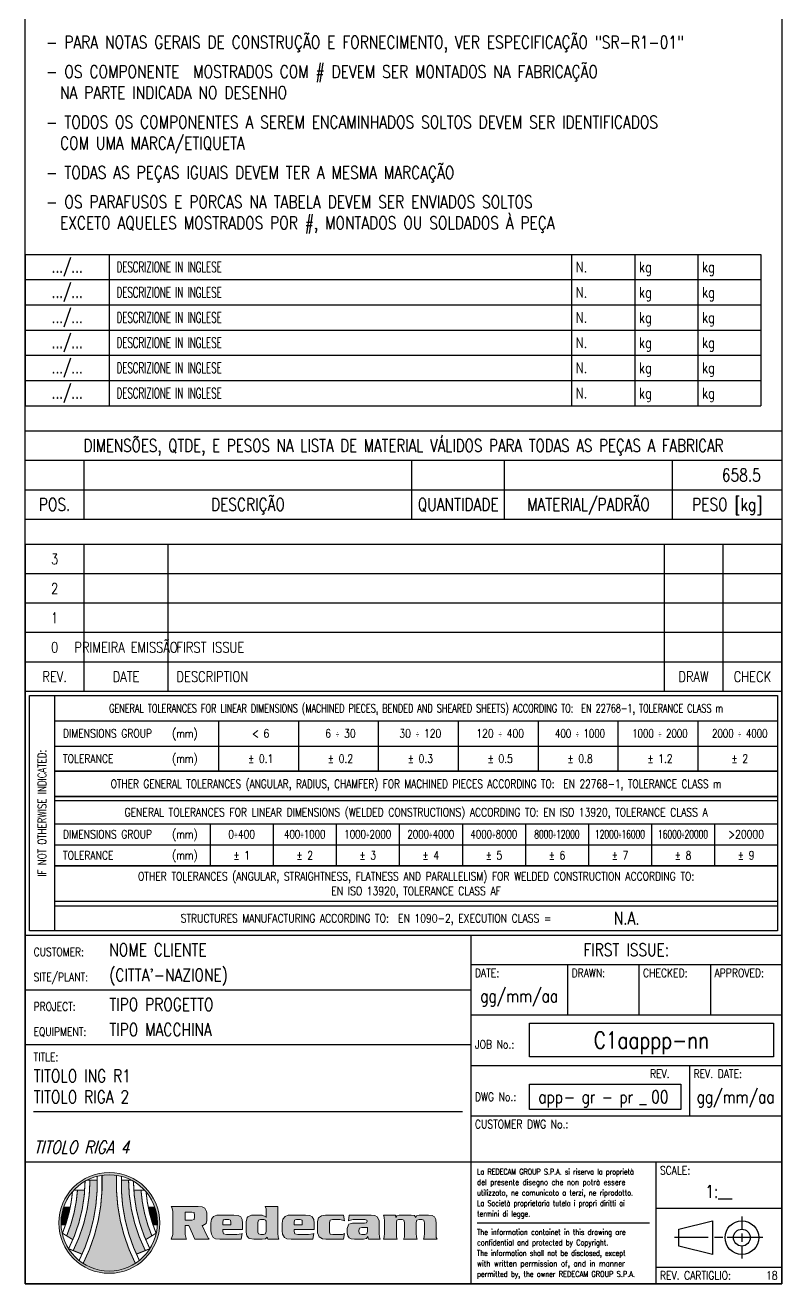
# Model space of a CAD drawing. Header units: millimetres. Extents: x -720 to -180, y 0 to 611.
# Drawn here: x -720 to -540, y 0 to 299.6 of the extents above; entities that cross this region are included whole.
import ezdxf
from ezdxf.enums import TextEntityAlignment as Align

# ---------------------------------------------------------------- set-up
doc = ezdxf.new("R2010")
doc.units = ezdxf.units.MM
doc.header["$LTSCALE"] = 0.5
doc.layers.get('0').update_dxf_attribs({"color": 3})
for name, color, linetype in [('LANG-IN-R1', 3, 'Continuous'), ('NOTE', 3, 'Continuous'), ('REDECAM_Blocco_Distinta', 7, 'Continuous'), ('REDECAM_Squadratura_Cartiglio', 1, 'Continuous'), ('TESTI', 4, 'Continuous'), ('TRATTEGGI', 1, 'Continuous')]:
    doc.layers.add(name, color=color, linetype=linetype)
doc.styles.add('ROMANT', font='romant.shx')
doc.styles.get("Standard").update_dxf_attribs({"font": 'romans.shx', "width": 0.8})

# ---------------------------------------------------------------- blocks, each defined once
blk = doc.blocks.new('REDECAM-DISTINTA_monolingua')
at = {"layer": 'REDECAM_Blocco_Distinta'}
for p, q in [((0, 6), (0, 0)), ((0, 6), (175, 6)), ((20, 6), (20, 0)), ((130, 6), (130, 0)), ((145, 6), (145, 0)), ((160, 6), (160, 0)), ((175, 6), (175, 0)), ((0, 0), (175, 0))]:
    blk.add_line(p, q, dxfattribs=at)
at = {"layer": 'LANG-IN-R1', "width": 0.6, "flags": 12}
blk.add_attdef('DESCRIZIONE-IN-R1', text='', height=2.5, dxfattribs=at).set_placement((21.75, 3), align=Align.MIDDLE_LEFT)
at = {"layer": 'REDECAM_Blocco_Distinta', "width": 0.8}
for s, p in [('N.', (131, 3)), ('kg', (146, 3)), ('kg', (161, 3))]:
    blk.add_text(s, height=2.5, dxfattribs=at).set_placement(p, align=Align.MIDDLE_LEFT)
blk.add_attdef('MONTATI', text='', height=4, dxfattribs=at).set_placement((-4, 3.3), align=Align.MIDDLE_CENTER)
at = {"layer": 'REDECAM_Blocco_Distinta', "width": 0.7, "flags": 12}
blk.add_attdef('MARCA', text='', height=3, dxfattribs=at).set_placement((10, 3), align=Align.MIDDLE)
at = {"layer": 'REDECAM_Blocco_Distinta', "width": 0.6, "flags": 12}
for tag, p in [("QUANTITA'", (144, 3)), ('PESO-CAD', (159, 3)), ('TOTALE', (174, 3))]:
    blk.add_attdef(tag, text='', height=2.5, dxfattribs=at).set_placement(p, align=Align.MIDDLE_RIGHT)
at = {"layer": 'REDECAM_Blocco_Distinta', "style": 'ROMANT', "flags": 12}
blk.add_attdef('NON-ESPORTATO', (175, -1.29), '', height=6, dxfattribs=at)
at = {"layer": 'REDECAM_Blocco_Distinta', "width": 0.8, "flags": 13}
for tag, p in [('ALTEZZA', (0, -1)), ('VERNICIATURA-INT', (0, -1.6)), ('VERNICIATURA-EST', (0, -1.8)), ('CODICE', (0, -0.2)), ('WBS', (0, -0.4)), ('LARGHEZZA', (0, -0.6)), ("PROFONDITA'", (0, -0.8)), ('CICLO-VERN-INT', (0, -1.2)), ('CICLO-VERN-EST', (0, -1.4)), ('MATERIALE', (0, -2)), ('MATERIALE-1', (0, -2.2)), ('MATERIALE-2', (0, -2.4)), ('MATERIALE-3', (-0.01, -2.6)), ('MATERIALE-4', (0, -2.8))]:
    blk.add_attdef(tag, p, '', height=0.1, dxfattribs=at)
for tag, p in [('PESO-CAD-1', (175, -0.4)), ('PESO-CAD-2', (175, -0.6)), ('PESO-CAD-3', (175, -0.8)), ('PESO-CAD-4', (175, -1)), ('ID-BLOCCO', (175, -0.2))]:
    blk.add_attdef(tag, text='', height=0.1, dxfattribs=at).set_placement(p, align=Align.RIGHT)
blk = doc.blocks.new('EMB_LISTA_DE_MATERIAL_DESCRITIVO_v0.2')
at = {"layer": 'REDECAM_Squadratura_Cartiglio', "color": 2}
for p, q in [((0, 7), (180, 7)), ((0, 0), (180, 0))]:
    blk.add_line(p, q, dxfattribs=at)
at = {"layer": 'REDECAM_Squadratura_Cartiglio', "color": 1}
for p, q in [((14, 0), (14, 7)), ((92, 0), (92, 7)), ((114, 0), (114, 7)), ((154, 0), (154, 7))]:
    blk.add_line(p, q, dxfattribs=at)
at = {"layer": 'REDECAM_Squadratura_Cartiglio', "color": 2, "width": 0.8}
for s, p in [('POS.', (7, 2)), ('DESCRIÇÃO', (53, 2)), ('QUANTIDADE', (103, 2)), ('MATERIAL/PADRÃO', (134, 2)), ('PESO [kg]', (167, 2))]:
    blk.add_text(s, height=3, dxfattribs=at).set_placement(p, align=Align.CENTER)
blk = doc.blocks.new('EMB_LISTA_DE_MATERIAL_INFO_v0.2')
at = {"layer": 'REDECAM_Squadratura_Cartiglio', "color": 2}
for p, q in [((0, 7), (180, 7)), ((0, 0), (180, 0))]:
    blk.add_line(p, q, dxfattribs=at)
at = {"layer": 'REDECAM_Squadratura_Cartiglio', "color": 4, "width": 0.78}
blk.add_text('DIMENSÕES, QTDE, E PESOS NA LISTA DE MATERIAL VÁLIDOS PARA TODAS AS PEÇAS A FABRICAR', height=3, dxfattribs=at).set_placement((90, 2), align=Align.CENTER)
blk = doc.blocks.new('REDECAM-TITOLO-TAVOLA')
at = {"layer": 'REDECAM_Squadratura_Cartiglio', "true_color": 0x0e2852}
h = blk.add_hatch(color=158, dxfattribs=at)
h.paths.add_polyline_path([(-148, 14.5, 1), (-172, 14.5, 1)])
h.paths.add_polyline_path([(-148.54, 14.5, 1), (-171.46, 14.5, 1)], flags=16)
h = blk.add_hatch(color=158, dxfattribs=at)
h.paths.add_polyline_path([(-139.66, 10.63), (-136.27, 10.63), (-136.38, 10.78), (-136.84, 11.66), (-137.91, 13.91), (-137.71, 13.91), (-136.94, 14.32), (-136.79, 15.09), (-136.79, 16.78), (-136.84, 17.19), (-137.25, 18.01), (-137.86, 18.32), (-138.84, 18.37), (-145.24, 18.37), (-145.14, 18.22), (-144.88, 17.24), (-144.88, 11.76), (-144.94, 11.5), (-145.24, 10.63), (-141.66, 10.63), (-141.71, 10.78), (-141.96, 11.76), (-141.96, 13.91), (-141.04, 13.91)])
h.paths.add_polyline_path([(-140.32, 15.19), (-141.96, 15.19), (-141.96, 17.09), (-140.37, 17.09), (-139.81, 16.99), (-139.71, 16.27), (-139.71, 15.86), (-139.81, 15.35)], flags=16)
h = blk.add_hatch(color=158, dxfattribs=at)
h.paths.add_polyline_path([(-127.46, 12.27), (-127.25, 11.45), (-126.79, 10.89), (-126.64, 10.78), (-125.61, 10.63), (-123.62, 10.63), (-122.85, 10.73), (-122.44, 11.14), (-122.28, 10.63), (-119.62, 10.63), (-119.82, 11.14), (-119.87, 12.07), (-119.87, 18.37), (-122.9, 18.37), (-122.69, 17.86), (-122.69, 16.93), (-122.69, 15.81), (-122.74, 15.96), (-123.62, 16.37), (-125.92, 16.37), (-126.18, 16.37), (-127.05, 15.96), (-127.2, 15.76), (-127.46, 14.78)])
h.paths.add_polyline_path([(-124.64, 14.63), (-124.49, 15.14), (-124.03, 15.29), (-123.26, 15.29), (-122.95, 15.24), (-122.8, 15.14), (-122.69, 14.94), (-122.69, 14.58), (-122.69, 12.48), (-122.8, 11.86), (-123.31, 11.71), (-123.92, 11.71), (-124.49, 11.86), (-124.64, 12.32)], flags=16)
h = blk.add_hatch(color=158, dxfattribs=at)
h.paths.add_polyline_path([(-135.81, 12.58), (-135.71, 11.81), (-135.3, 11.04), (-134.69, 10.68), (-133.66, 10.63), (-128.59, 10.63), (-128.38, 11.96), (-128.54, 11.86), (-129.61, 11.71), (-132.12, 11.71), (-132.84, 11.86), (-132.99, 12.48), (-132.99, 12.94), (-128.28, 12.94), (-128.28, 14.42), (-128.38, 15.35), (-128.69, 15.91), (-129.3, 16.27), (-130.33, 16.37), (-133.87, 16.37), (-134.38, 16.32), (-135.2, 16.01), (-135.66, 15.4), (-135.81, 14.42)])
h.paths.add_polyline_path([(-132.99, 14.01), (-132.99, 14.63), (-132.89, 15.19), (-132.79, 15.24), (-132.48, 15.29), (-131.56, 15.29), (-131.15, 15.14), (-131.05, 14.63), (-131.05, 14.01)], flags=16)
h = blk.add_hatch(color=158, dxfattribs=at)
h.paths.add_polyline_path([(-111.26, 12.94), (-111.26, 14.42), (-111.37, 15.35), (-111.73, 15.91), (-112.29, 16.27), (-113.31, 16.37), (-116.85, 16.37), (-117.41, 16.32), (-118.18, 16.01), (-118.7, 15.4), (-118.85, 14.42), (-118.85, 12.58), (-118.75, 11.81), (-118.29, 11.04), (-117.72, 10.68), (-116.7, 10.63), (-111.57, 10.63), (-111.37, 11.96), (-111.57, 11.86), (-112.6, 11.71), (-115.16, 11.71), (-115.88, 11.86), (-116.03, 12.48), (-116.03, 12.94)])
h.paths.add_polyline_path([(-114.08, 14.01), (-116.03, 14.01), (-116.03, 14.63), (-115.93, 15.19), (-115.77, 15.24), (-115.47, 15.29), (-114.6, 15.29), (-114.13, 15.14), (-114.08, 14.63)], flags=16)
for points in [[(-107.63, 14.63), (-107.47, 15.14), (-106.86, 15.29), (-105.17, 15.29), (-104.5, 15.19), (-104.04, 14.99), (-104.24, 16.37), (-108.55, 16.37), (-109.52, 16.22), (-110.19, 15.7), (-110.44, 14.83), (-110.44, 12.22), (-110.44, 12.12), (-110.09, 11.19), (-109.27, 10.68), (-108.45, 10.63), (-104.24, 10.63), (-104.04, 12.01), (-104.55, 11.76), (-105.22, 11.71), (-106.81, 11.71), (-107.47, 11.81), (-107.63, 12.32)], [(-91.69, 14.63), (-91.58, 15.14), (-91.17, 15.29), (-90.3, 15.29), (-89.89, 15.14), (-89.79, 14.58), (-89.79, 12.07), (-89.79, 11.14), (-90, 10.63), (-86.72, 10.63), (-86.92, 11.14), (-86.97, 12.07), (-86.97, 14.63), (-86.82, 15.14), (-86.31, 15.29), (-85.64, 15.29), (-85.13, 15.14), (-85.02, 14.53), (-85.02, 12.07), (-85.08, 11.14), (-85.23, 10.63), (-82, 10.63), (-82.21, 11.04), (-82.21, 12.07), (-82.21, 14.27), (-82.31, 15.29), (-82.62, 15.91), (-83.18, 16.27), (-84.05, 16.37), (-86.25, 16.37), (-86.82, 16.27), (-87.07, 15.81), (-87.38, 16.27), (-88.15, 16.37), (-91.07, 16.37), (-91.58, 16.22), (-91.84, 15.81), (-91.94, 16.37), (-94.76, 16.37), (-94.56, 15.86), (-94.51, 14.94), (-94.51, 12.07), (-94.56, 11.14), (-94.76, 10.63), (-91.48, 10.63), (-91.69, 11.14), (-91.69, 12.07)]]:
    blk.add_hatch(color=158, dxfattribs=at).paths.add_polyline_path(points)
h = blk.add_hatch(color=158, dxfattribs=at)
h.paths.add_polyline_path([(-95.79, 14.73), (-95.79, 15.09), (-96.3, 15.96), (-96.81, 16.27), (-97.68, 16.37), (-102.96, 16.37), (-103.12, 14.99), (-102.91, 15.09), (-101.94, 15.29), (-99.22, 15.29), (-98.71, 15.19), (-98.61, 14.88), (-98.81, 14.53), (-99.27, 14.47), (-101.94, 14.47), (-102.14, 14.47), (-103.01, 14.17), (-103.06, 14.06), (-103.37, 13.14), (-103.37, 12.17), (-103.27, 11.45), (-102.96, 10.94), (-102.45, 10.68), (-101.63, 10.63), (-99.53, 10.63), (-98.81, 10.78), (-98.5, 11.25), (-98.3, 10.63), (-95.53, 10.63), (-95.74, 11.14), (-95.79, 12.07)])
h.paths.add_polyline_path([(-98.55, 13.4), (-98.55, 12.42), (-98.71, 11.86), (-99.22, 11.71), (-99.94, 11.71), (-100.45, 11.86), (-100.6, 12.42), (-100.6, 12.68), (-100.45, 13.24), (-99.94, 13.4)], flags=16)
at = {"layer": 'TRATTEGGI'}
h = blk.add_hatch(color=256, dxfattribs=at)
h.set_gradient(color1=(14, 40, 82), rotation=270, one_color=1, tint=1)
h.paths.add_polyline_path([(-162.85, 24.64), (-164.59, 24.64, -0.058768), (-165.67, 15.85), (-163.65, 15.85, 0.05359)])
h = blk.add_hatch(color=256, dxfattribs=at)
h.set_gradient(color1=(14, 40, 82), rotation=270, one_color=1, tint=1)
h.paths.add_polyline_path([(-157.26, 14.5, -0.067255), (-158.27, 25.83, 0.075742), (-161.73, 25.83, -0.067255), (-162.74, 14.5)])
h = blk.add_hatch(color=256, dxfattribs=at)
h.set_gradient(color1=(14, 40, 82), rotation=270, one_color=1, tint=1)
h.paths.add_polyline_path([(-157.15, 24.64), (-155.41, 24.64, 0.058768), (-154.33, 15.85), (-156.35, 15.85, -0.05359)])
h = blk.add_hatch(color=256, dxfattribs=at)
h.set_gradient(color1=(14, 40, 82), rotation=270, one_color=1, tint=1)
h.paths.add_polyline_path([(-165.84, 22.31), (-167.55, 22.31, -0.042853), (-168.49, 16.41), (-166.73, 16.41, 0.0408)])
h = blk.add_hatch(color=256, dxfattribs=at)
h.set_gradient(color1=(14, 40, 82), rotation=270, one_color=1, tint=1)
h.paths.add_polyline_path([(-154.16, 22.31), (-152.45, 22.31, 0.042853), (-151.51, 16.41), (-153.27, 16.41, -0.0408)])
h = blk.add_hatch(color=256, dxfattribs=at)
h.set_gradient(color1=(14, 40, 82), rotation=270, one_color=1, tint=1)
h.paths.add_polyline_path([(-169.28, 18.23), (-170.83, 18.23, 0.046906), (-171.34, 16.14), (-169.76, 16.14, 0.015847)])
h = blk.add_hatch(color=256, dxfattribs=at)
h.set_gradient(color1=(14, 40, 82), rotation=270, one_color=1, tint=1)
h.paths.add_polyline_path([(-150.72, 18.23), (-149.17, 18.23, -0.046906), (-148.66, 16.14), (-150.24, 16.14, -0.015847)])
h = blk.add_hatch(color=256, dxfattribs=at)
h.set_gradient(color1=(14, 40, 82), rotation=90, one_color=1, tint=1)
h.paths.add_polyline_path([(-171.45, 14.06), (-170.39, 14.06, 0.01612), (-169.76, 16.14), (-171.34, 16.14, 0.045647)])
h = blk.add_hatch(color=256, dxfattribs=at)
h.set_gradient(color1=(14, 40, 82), rotation=90, one_color=1, tint=1)
h.paths.add_polyline_path([(-170.13, 11.42), (-168.66, 10.51, 0.042455), (-166.73, 16.41), (-168.49, 16.41, -0.037694)])
h = blk.add_hatch(color=256, dxfattribs=at)
h.set_gradient(color1=(14, 40, 82), rotation=90, one_color=1, tint=1)
h.paths.add_polyline_path([(-168.58, 7.91), (-166.45, 7.06, 0.056039), (-163.65, 15.85), (-165.67, 15.85, -0.056082)])
h = blk.add_hatch(color=256, dxfattribs=at)
h.set_gradient(color1=(14, 40, 82), rotation=90, one_color=1, tint=1)
h.paths.add_polyline_path([(-151.42, 7.91), (-153.55, 7.06, -0.056039), (-156.35, 15.85), (-154.33, 15.85, 0.056082)])
h = blk.add_hatch(color=256, dxfattribs=at)
h.set_gradient(color1=(14, 40, 82), rotation=90, one_color=1, tint=1)
h.paths.add_polyline_path([(-149.87, 11.42), (-151.34, 10.51, -0.042455), (-153.27, 16.41), (-151.51, 16.41, 0.037694)])
h = blk.add_hatch(color=256, dxfattribs=at)
h.set_gradient(color1=(14, 40, 82), rotation=90, one_color=1, tint=1)
h.paths.add_polyline_path([(-148.55, 14.06), (-149.61, 14.06, -0.01612), (-150.24, 16.14), (-148.66, 16.14, -0.045647)])
h = blk.add_hatch(color=256, dxfattribs=at)
h.set_gradient(color1=(14, 40, 82), rotation=90, one_color=1, tint=1)
h.paths.add_polyline_path([(-162.74, 14.5, -0.060484), (-166.2, 4.87, 0.294013), (-153.8, 4.87, -0.060484), (-157.26, 14.5)])
at = {"layer": 'REDECAM_Squadratura_Cartiglio', "color": 1}
for p, q in [((-166, 141), (-166, 148)), ((-146, 141), (-146, 148)), ((-28, 148), (-28, 141)), ((-14, 148), (-14, 141)), ((-173, 140), (-173, 84)), ((-173, 134), (-1, 134)), ((-134, 134), (-134, 122)), ((-115, 134), (-115, 122)), ((-96, 134), (-96, 122)), ((-77, 134), (-77, 122)), ((-58, 134), (-58, 122)), ((-39, 134), (-39, 122)), ((-20, 134), (-20, 122)), ((-173, 128), (-1, 128)), ((-173, 122), (-1, 122)), ((-1, 122), (-173, 122)), ((-173, 116), (-1, 116)), ((-1, 116), (-173, 116)), ((-173, 115), (-1, 115)), ((-173, 109.5), (-1, 109.5)), ((-136, 109.5), (-136, 99.5)), ((-121, 109.5), (-121, 99.5)), ((-106, 109.5), (-106, 99.5)), ((-91, 109.5), (-91, 99.5)), ((-76, 109.5), (-76, 99.5)), ((-61, 109.5), (-61, 99.5)), ((-46, 109.5), (-46, 99.5)), ((-31, 109.5), (-31, 99.5)), ((-16, 109.5), (-16, 99.5)), ((-173, 104.5), (-1, 104.5)), ((-173, 99.5), (-1, 99.5)), ((-1, 99.5), (-173, 99.5)), ((-1, 91), (-173, 91)), ((-173, 90), (-1, 90)), ((-74, 76), (0, 76)), ((-51, 76), (-51, 64)), ((-34, 76), (-34, 64)), ((-17, 76), (-17, 64)), ((-180, 70), (-74, 70)), ((-180, 57), (-74, 57)), ((-74, 52), (0, 52)), ((-22, 52), (-22, 40)), ((-178, 41), (-76, 41)), ((-9.5, 16), (-9.5, 13)), ((-72.5, 14.5), (-31.5, 14.5)), ((-9.5, 12), (-9.5, 10)), ((-17.5, 11), (-25.5, 11)), ((-14, 11), (-16, 11)), ((-4.5, 11), (-13, 11)), ((-9.5, 9), (-9.5, 6))]:
    blk.add_line(p, q, dxfattribs=at)
at = {"layer": 'REDECAM_Squadratura_Cartiglio', "color": 2}
for p, q in [((0, 141), (-180, 141)), ((-180, 83), (0, 83)), ((-74, 83), (-74, 0)), ((-74, 64), (0, 64)), ((-74, 40), (0, 40)), ((-180, 29), (0, 29)), ((-30, 29), (-30, 0)), ((-30, 18), (0, 18)), ((-30, 4), (0, 4))]:
    blk.add_line(p, q, dxfattribs=at)
at = {"layer": 'REDECAM_Squadratura_Cartiglio', "color": 158, "lineweight": 0, "true_color": 0x0e2852}
for p, q in [((-145.24, 18.37), (-145.14, 18.22)), ((-138.84, 18.37), (-145.24, 18.37)), ((-145.14, 18.22), (-144.88, 17.24)), ((-137.86, 18.32), (-138.84, 18.37)), ((-137.25, 18.01), (-137.86, 18.32)), ((-136.84, 17.19), (-137.25, 18.01)), ((-119.87, 18.37), (-122.9, 18.37)), ((-122.9, 18.37), (-122.69, 17.86)), ((-119.87, 12.07), (-119.87, 18.37)), ((-144.88, 17.24), (-144.88, 11.76)), ((-141.96, 15.19), (-141.96, 17.09)), ((-141.96, 17.09), (-140.37, 17.09)), ((-140.32, 15.19), (-141.96, 15.19)), ((-140.37, 17.09), (-139.81, 16.99)), ((-139.81, 15.35), (-140.32, 15.19)), ((-139.81, 16.99), (-139.71, 16.27)), ((-139.71, 15.86), (-139.81, 15.35)), ((-139.71, 16.27), (-139.71, 15.86)), ((-136.94, 14.32), (-136.79, 15.09)), ((-136.79, 16.78), (-136.84, 17.19)), ((-136.79, 15.09), (-136.79, 16.78)), ((-135.66, 15.4), (-135.81, 14.42)), ((-135.2, 16.01), (-135.66, 15.4)), ((-134.38, 16.32), (-135.2, 16.01)), ((-133.87, 16.37), (-134.38, 16.32)), ((-130.33, 16.37), (-133.87, 16.37)), ((-132.99, 14.63), (-132.89, 15.19)), ((-132.89, 15.19), (-132.79, 15.24)), ((-132.79, 15.24), (-132.48, 15.29)), ((-132.48, 15.29), (-131.56, 15.29)), ((-131.56, 15.29), (-131.15, 15.14)), ((-131.15, 15.14), (-131.05, 14.63)), ((-129.3, 16.27), (-130.33, 16.37)), ((-128.69, 15.91), (-129.3, 16.27)), ((-129.3, 16.27), (-129.3, 16.27)), ((-128.38, 15.35), (-128.69, 15.91)), ((-128.28, 14.42), (-128.38, 15.35)), ((-127.2, 15.76), (-127.46, 14.78)), ((-127.05, 15.96), (-127.2, 15.76)), ((-126.18, 16.37), (-127.05, 15.96)), ((-126.18, 16.37), (-123.62, 16.37)), ((-124.64, 14.63), (-124.49, 15.14)), ((-124.49, 15.14), (-124.03, 15.29)), ((-124.03, 15.29), (-123.26, 15.29)), ((-122.74, 15.96), (-123.62, 16.37)), ((-123.26, 15.29), (-122.95, 15.24)), ((-122.95, 15.24), (-122.8, 15.14)), ((-122.8, 15.14), (-122.69, 14.94)), ((-122.69, 15.81), (-122.74, 15.96)), ((-122.69, 15.81), (-122.69, 17.86)), ((-118.7, 15.4), (-118.85, 14.42)), ((-118.18, 16.01), (-118.7, 15.4)), ((-117.41, 16.32), (-118.18, 16.01)), ((-116.85, 16.37), (-117.41, 16.32)), ((-113.31, 16.37), (-116.85, 16.37)), ((-116.03, 14.63), (-115.93, 15.19)), ((-115.93, 15.19), (-115.77, 15.24)), ((-115.77, 15.24), (-115.47, 15.29)), ((-115.47, 15.29), (-114.6, 15.29)), ((-114.6, 15.29), (-114.13, 15.14)), ((-114.13, 15.14), (-114.08, 14.63)), ((-112.29, 16.27), (-113.31, 16.37)), ((-111.73, 15.91), (-112.29, 16.27)), ((-112.29, 16.27), (-112.29, 16.27)), ((-111.37, 15.35), (-111.73, 15.91)), ((-111.26, 14.42), (-111.37, 15.35)), ((-110.19, 15.7), (-110.44, 14.83)), ((-109.52, 16.22), (-110.19, 15.7)), ((-108.55, 16.37), (-109.52, 16.22)), ((-108.55, 16.37), (-108.55, 16.37)), ((-104.24, 16.37), (-108.55, 16.37)), ((-107.63, 14.63), (-107.47, 15.14)), ((-107.47, 15.14), (-106.86, 15.29)), ((-106.86, 15.29), (-105.17, 15.29)), ((-105.17, 15.29), (-104.5, 15.19)), ((-104.5, 15.19), (-104.04, 14.99)), ((-104.04, 14.99), (-104.24, 16.37)), ((-102.96, 16.37), (-103.12, 14.99)), ((-103.12, 14.99), (-102.91, 15.09)), ((-97.68, 16.37), (-102.96, 16.37)), ((-102.91, 15.09), (-101.94, 15.29)), ((-101.94, 15.29), (-99.22, 15.29)), ((-99.22, 15.29), (-98.71, 15.19)), ((-98.71, 15.19), (-98.61, 14.88)), ((-96.81, 16.27), (-97.68, 16.37)), ((-96.3, 15.96), (-96.81, 16.27)), ((-95.79, 15.09), (-96.3, 15.96)), ((-95.79, 12.07), (-95.79, 15.09)), ((-94.76, 16.37), (-94.56, 15.86)), ((-91.94, 16.37), (-94.76, 16.37)), ((-94.56, 15.86), (-94.51, 14.94)), ((-91.84, 15.81), (-91.94, 16.37)), ((-91.58, 16.22), (-91.84, 15.81)), ((-91.69, 14.63), (-91.58, 15.14)), ((-91.07, 16.37), (-91.58, 16.22)), ((-91.58, 15.14), (-91.17, 15.29)), ((-91.17, 15.29), (-90.3, 15.29)), ((-88.15, 16.37), (-91.07, 16.37)), ((-90.3, 15.29), (-89.89, 15.14)), ((-89.89, 15.14), (-89.79, 14.58)), ((-87.38, 16.27), (-88.15, 16.37)), ((-87.07, 15.81), (-87.38, 16.27)), ((-86.82, 16.27), (-87.07, 15.81)), ((-86.97, 14.63), (-86.82, 15.14)), ((-86.25, 16.37), (-86.82, 16.27)), ((-86.82, 15.14), (-86.31, 15.29)), ((-86.31, 15.29), (-85.64, 15.29)), ((-84.05, 16.37), (-86.25, 16.37)), ((-85.64, 15.29), (-85.13, 15.14)), ((-85.13, 15.14), (-85.02, 14.53)), ((-83.18, 16.27), (-84.05, 16.37)), ((-82.62, 15.91), (-83.18, 16.27)), ((-82.31, 15.29), (-82.62, 15.91)), ((-82.21, 14.27), (-82.31, 15.29)), ((-141.96, 11.76), (-141.96, 13.91)), ((-141.96, 13.91), (-141.04, 13.91)), ((-141.04, 13.91), (-139.66, 10.63)), ((-137.91, 13.91), (-137.71, 13.91)), ((-136.84, 11.66), (-137.91, 13.91)), ((-137.71, 13.91), (-136.94, 14.32)), ((-135.81, 14.42), (-135.81, 12.58)), ((-135.81, 12.58), (-135.71, 11.81)), ((-132.99, 14.01), (-132.99, 14.63)), ((-131.05, 14.01), (-132.99, 14.01)), ((-132.99, 12.48), (-132.99, 12.94)), ((-132.99, 12.94), (-128.28, 12.94)), ((-132.84, 11.86), (-132.99, 12.48)), ((-131.05, 14.63), (-131.05, 14.01)), ((-128.28, 12.94), (-128.28, 14.42)), ((-127.46, 14.78), (-127.46, 12.27)), ((-127.46, 12.27), (-127.25, 11.45)), ((-124.64, 12.32), (-124.64, 14.63)), ((-124.49, 11.86), (-124.64, 12.32)), ((-122.69, 12.48), (-122.8, 11.86)), ((-122.69, 12.48), (-122.69, 14.94)), ((-119.82, 11.14), (-119.87, 12.07)), ((-118.85, 14.42), (-118.85, 12.58)), ((-118.85, 12.58), (-118.75, 11.81)), ((-116.03, 14.01), (-116.03, 14.63)), ((-114.08, 14.01), (-116.03, 14.01)), ((-116.03, 12.48), (-116.03, 12.94)), ((-116.03, 12.94), (-111.26, 12.94)), ((-115.88, 11.86), (-116.03, 12.48)), ((-114.08, 14.63), (-114.08, 14.01)), ((-111.26, 12.94), (-111.26, 14.42)), ((-110.44, 12.12), (-110.44, 14.83)), ((-110.44, 12.12), (-110.09, 11.19)), ((-107.63, 12.32), (-107.63, 14.63)), ((-107.47, 11.81), (-107.63, 12.32)), ((-104.04, 12.01), (-104.55, 11.76)), ((-104.24, 10.63), (-104.04, 12.01)), ((-103.06, 14.06), (-103.37, 13.14)), ((-103.37, 13.14), (-103.37, 12.17)), ((-103.37, 12.17), (-103.27, 11.45)), ((-103.01, 14.17), (-103.06, 14.06)), ((-102.14, 14.47), (-103.01, 14.17)), ((-102.14, 14.47), (-99.27, 14.47)), ((-100.6, 12.68), (-100.45, 13.24)), ((-100.6, 12.42), (-100.6, 12.68)), ((-100.45, 11.86), (-100.6, 12.42)), ((-100.45, 13.24), (-99.94, 13.4)), ((-99.94, 13.4), (-98.55, 13.4)), ((-98.81, 14.53), (-99.27, 14.47)), ((-98.61, 14.88), (-98.81, 14.53)), ((-98.55, 12.42), (-98.71, 11.86)), ((-98.55, 13.4), (-98.55, 12.42)), ((-95.74, 11.14), (-95.79, 12.07)), ((-94.51, 12.07), (-94.56, 11.14)), ((-94.51, 14.94), (-94.51, 12.07)), ((-91.69, 11.14), (-91.69, 14.63)), ((-89.79, 11.14), (-89.79, 14.58)), ((-86.97, 12.07), (-86.97, 14.63)), ((-86.92, 11.14), (-86.97, 12.07)), ((-85.02, 12.07), (-85.08, 11.14)), ((-85.02, 14.53), (-85.02, 12.07)), ((-82.21, 11.04), (-82.21, 14.27)), ((-144.94, 11.5), (-145.24, 10.63)), ((-145.24, 10.63), (-141.66, 10.63)), ((-144.88, 11.76), (-144.94, 11.5)), ((-141.71, 10.78), (-141.96, 11.76)), ((-141.66, 10.63), (-141.71, 10.78)), ((-139.66, 10.63), (-136.27, 10.63)), ((-136.38, 10.78), (-136.84, 11.66)), ((-136.27, 10.63), (-136.38, 10.78)), ((-135.71, 11.81), (-135.3, 11.04)), ((-135.3, 11.04), (-134.69, 10.68)), ((-134.69, 10.68), (-133.66, 10.63)), ((-133.66, 10.63), (-128.59, 10.63)), ((-132.12, 11.71), (-132.84, 11.86)), ((-129.61, 11.71), (-132.12, 11.71)), ((-128.54, 11.86), (-129.61, 11.71)), ((-128.59, 10.63), (-128.38, 11.96)), ((-128.38, 11.96), (-128.54, 11.86)), ((-127.25, 11.45), (-126.79, 10.89)), ((-126.79, 10.89), (-126.64, 10.78)), ((-126.64, 10.78), (-125.61, 10.63)), ((-125.61, 10.63), (-123.62, 10.63)), ((-123.92, 11.71), (-124.49, 11.86)), ((-123.31, 11.71), (-123.92, 11.71)), ((-123.62, 10.63), (-122.85, 10.73)), ((-122.8, 11.86), (-123.31, 11.71)), ((-122.85, 10.73), (-122.44, 11.14)), ((-122.44, 11.14), (-122.28, 10.63)), ((-122.28, 10.63), (-119.62, 10.63)), ((-119.62, 10.63), (-119.82, 11.14)), ((-118.75, 11.81), (-118.29, 11.04)), ((-118.29, 11.04), (-117.72, 10.68)), ((-117.72, 10.68), (-116.7, 10.63)), ((-116.7, 10.63), (-111.57, 10.63)), ((-115.16, 11.71), (-115.88, 11.86)), ((-112.6, 11.71), (-115.16, 11.71)), ((-111.57, 11.86), (-112.6, 11.71)), ((-111.37, 11.96), (-111.57, 11.86)), ((-111.57, 10.63), (-111.37, 11.96)), ((-110.09, 11.19), (-110.09, 11.19)), ((-110.09, 11.19), (-109.27, 10.68)), ((-109.27, 10.68), (-108.45, 10.63)), ((-108.45, 10.63), (-104.24, 10.63)), ((-106.81, 11.71), (-107.47, 11.81)), ((-105.22, 11.71), (-106.81, 11.71)), ((-104.55, 11.76), (-105.22, 11.71)), ((-103.27, 11.45), (-102.96, 10.94)), ((-102.96, 10.94), (-102.45, 10.68)), ((-102.45, 10.68), (-101.63, 10.63)), ((-101.63, 10.63), (-99.53, 10.63)), ((-99.94, 11.71), (-100.45, 11.86)), ((-99.22, 11.71), (-99.94, 11.71)), ((-99.53, 10.63), (-98.81, 10.78)), ((-98.71, 11.86), (-99.22, 11.71)), ((-98.81, 10.78), (-98.5, 11.25)), ((-98.5, 11.25), (-98.3, 10.63)), ((-98.3, 10.63), (-95.53, 10.63)), ((-95.53, 10.63), (-95.74, 11.14)), ((-94.56, 11.14), (-94.76, 10.63)), ((-94.76, 10.63), (-91.48, 10.63)), ((-91.48, 10.63), (-91.69, 11.14)), ((-89.79, 11.14), (-90, 10.63)), ((-90, 10.63), (-86.72, 10.63)), ((-86.72, 10.63), (-86.92, 11.14)), ((-85.08, 11.14), (-85.23, 10.63)), ((-85.23, 10.63), (-82, 10.63)), ((-82, 10.63), (-82.21, 11.04))]:
    blk.add_line(p, q, dxfattribs=at)
at = {"layer": 'REDECAM_Squadratura_Cartiglio', "color": 2}
for points in [[(-180, 0), (0, 0), (0, 148), (-180, 148)], [(-16.5, 15), (-16.5, 7), (-24.5, 9), (-24.5, 13)]]:
    blk.add_lwpolyline(points, close=True, dxfattribs=at)
at = {"layer": 'REDECAM_Squadratura_Cartiglio', "color": 1}
for points in [[(-1, 84), (-179, 84), (-179, 140), (-1, 140)], [(-60, 62), (-2, 62), (-2, 54), (-60, 54)], [(-60, 47.5), (-24, 47.5), (-24, 41.5), (-60, 41.5)]]:
    blk.add_lwpolyline(points, close=True, dxfattribs=at)
at = {"layer": 'REDECAM_Squadratura_Cartiglio', "color": 158, "lineweight": 0, "true_color": 0x0e2852, "const_width": 0.25}
for points in [[(-169.66, 8.35, 0.114241), (-165.75, 24.41)], [(-168.58, 7.91, 0.115229), (-164.59, 24.64)], [(-167.16, 5.56, 0.125977), (-162.88, 25.59)], [(-166.2, 4.87, 0.128261), (-161.73, 25.83)], [(-153.8, 4.87, -0.128261), (-158.27, 25.83)], [(-152.84, 5.56, -0.125977), (-157.12, 25.59)], [(-151.42, 7.91, -0.115229), (-155.41, 24.64)], [(-150.34, 8.35, -0.114241), (-154.25, 24.41)], [(-171.14, 12.04, 0.075498), (-168.75, 21.89)], [(-170.13, 11.42, 0.080677), (-167.55, 22.31)], [(-149.87, 11.42, -0.080677), (-152.45, 22.31)], [(-148.86, 12.04, -0.075498), (-151.25, 21.89)]]:
    blk.add_lwpolyline(points, format="xyb", dxfattribs=at)
for points in [[(-165.33, 24.64), (-162.85, 24.64)], [(-154.67, 24.64), (-157.15, 24.64)], [(-168.38, 22.31), (-165.84, 22.31)], [(-151.62, 22.31), (-154.16, 22.31)], [(-170.83, 18.23), (-169.28, 18.23)], [(-149.17, 18.23), (-150.72, 18.23)], [(-171.45, 14.06), (-170.39, 14.06)], [(-168.66, 10.51), (-171.14, 12.04)], [(-151.34, 10.51), (-148.86, 12.04)], [(-148.55, 14.06), (-149.61, 14.06)], [(-166.45, 7.06), (-169.66, 8.35)], [(-153.55, 7.06), (-150.34, 8.35)]]:
    blk.add_lwpolyline(points, dxfattribs=at)
at = {"layer": 'REDECAM_Squadratura_Cartiglio', "color": 158, "lineweight": 0, "true_color": 0x0e2852}
for radius in [12, 11.46]:
    blk.add_circle((-160, 14.5), radius, dxfattribs=at)
at = {"layer": 'REDECAM_Squadratura_Cartiglio', "color": 2}
for radius in [4, 2]:
    blk.add_circle((-9.5, 11), radius, dxfattribs=at)
at = {"layer": 'LANG-IN-R1', "width": 0.8}
blk.add_attdef('DESC-IN-R1', (-178, 48), '', height=3, dxfattribs=at)
at = {"layer": 'REDECAM_Squadratura_Cartiglio', "color": 2, "width": 0.8}
for s, height, p in [('REV.', 2.5, (-173, 144.5)), ('DATE', 2.5, (-156, 144.5)), ('DRAW', 2.5, (-21, 144.5)), ('CHECK', 2.5, (-7, 144.5)), ('FIRST ISSUE:', 3, (-37, 79.5)), ('-', 3, (-50.5, 44.5)), ('-', 3, (-41.5, 44.5)), ('_', 3, (-33, 44.5))]:
    blk.add_text(s, height=height, dxfattribs=at).set_placement(p, align=Align.MIDDLE_CENTER)
blk.add_text('DESCRIPTION', height=2.5, dxfattribs=at).set_placement((-144, 144.5), align=Align.MIDDLE_LEFT)
at = {"layer": 'REDECAM_Squadratura_Cartiglio', "color": 1}
for s, width, p in [('GENERAL TOLERANCES FOR LINEAR DIMENSIONS (MACHINED PIECES, BENDED AND SHEARED SHEETS) ACCORDING TO:  EN 22768-1, TOLERANCE CLASS m', 0.7, (-87, 136)), ('OTHER GENERAL TOLERANCES (ANGULAR, RADIUS, CHAMFER) FOR MACHINED PIECES ACCORDING TO:  EN 22768-1, TOLERANCE CLASS m', 0.78, (-87, 118)), ('GENERAL TOLERANCES FOR LINEAR DIMENSIONS (WELDED CONSTRUCTIONS) ACCORDING TO: EN ISO 13920, TOLERANCE CLASS A', 0.8, (-87, 111.25)), ('OTHER TOLERANCES (ANGULAR, STRAIGHTNESS, FLATNESS AND PARALLELISM) FOR WELDED CONSTRUCTION ACCORDING TO:', 0.8, (-87, 96)), ('EN ISO 13920, TOLERANCE CLASS AF', 0.8, (-87, 92.5)), ('REV.', 0.8, (-29, 49))]:
    blk.add_text(s, height=2, dxfattribs=dict(at, width=width)).set_placement(p, align=Align.CENTER)
at = {"layer": 'REDECAM_Squadratura_Cartiglio', "color": 1, "width": 0.8}
for s, p in [('DIMENSIONS GROUP', (-171, 131)), ('TOLERANCE', (-171, 125)), ('DIMENSIONS GROUP', (-171, 107)), ('TOLERANCE', (-171, 102)), ('JOB No.:', (-73, 57)), ('DWG No.:', (-73, 44.5))]:
    blk.add_text(s, height=2, dxfattribs=at).set_placement(p, align=Align.MIDDLE_LEFT)
for p in [(-139, 131), (-139, 125), (-139, 107), (-139, 102)]:
    blk.add_text('(mm)', height=2, dxfattribs=at).set_placement(p, align=Align.MIDDLE_RIGHT)
at = {"layer": 'REDECAM_Squadratura_Cartiglio', "color": 1}
for s, width, p in [('< 6', 0.8, (-124, 131)), ('6 ÷ 30', 0.8, (-105, 131)), ('30 ÷ 120', 0.8, (-86, 131)), ('120 ÷ 400', 0.8, (-67, 131)), ('400 ÷ 1000', 0.75, (-48, 131)), ('1000 ÷ 2000', 0.75, (-29, 131)), ('2000 ÷ 4000', 0.75, (-10, 131)), ('%%P 0.1', 0.8, (-124, 125)), ('%%P 0.2', 0.8, (-105, 125)), ('%%P 0.3', 0.8, (-86, 125)), ('%%P 0.5', 0.8, (-67, 125)), ('%%P 0.8', 0.8, (-48, 125)), ('%%P 1.2', 0.8, (-29, 125)), ('%%P 2', 0.8, (-10, 125)), ('0÷400', 0.8, (-128.5, 107)), ('400÷1000', 0.75, (-113.5, 107)), ('1000÷2000', 0.75, (-98.5, 107)), ('2000÷4000', 0.75, (-83.5, 107)), ('4000÷8000', 0.75, (-68.5, 107)), ('8000÷12000', 0.65, (-53.5, 107)), ('12000÷16000', 0.65, (-38.5, 107)), ('16000÷20000', 0.65, (-23.5, 107)), ('>20000', 0.8, (-8.5, 107)), ('%%P 1', 0.8, (-128.5, 102)), ('%%P 2', 0.8, (-113.5, 102)), ('%%P 3', 0.8, (-98.5, 102)), ('%%P 4', 0.8, (-83.5, 102)), ('± 5', 0.8, (-68.5, 102)), ('± 6', 0.8, (-53.5, 102)), ('± 7', 0.8, (-38.5, 102)), ('± 8', 0.8, (-23.5, 102)), ('± 9', 0.8, (-8.5, 102))]:
    blk.add_text(s, height=2, dxfattribs=dict(at, width=width)).set_placement(p, align=Align.MIDDLE_CENTER)
at = {"layer": 'REDECAM_Squadratura_Cartiglio', "color": 1, "width": 0.75}
blk.add_text('IF NOT OTHERWISE INDICATED:', height=2, rotation=90, dxfattribs=at).set_placement((-175, 112), align=Align.CENTER)
at = {"layer": 'REDECAM_Squadratura_Cartiglio', "color": 1}
for s, height, width, p in [('STRUCTURES MANUFACTURING ACCORDING TO:  EN 1090-2, EXECUTION CLASS =', 2, 0.8, (-143, 86)), ('CUSTOMER:', 2, 0.8, (-178, 78)), ('SITE/PLANT:', 2, 0.8, (-178, 72)), ('PROJECT:', 2, 0.8, (-178, 65)), ('EQUIPMENT:', 2, 0.8, (-178, 59)), ('TITLE:', 2, 0.8, (-178, 53)), ('CUSTOMER DWG No.:', 2, 0.8, (-73, 37)), ('La REDECAM GROUP S.P.A. si riserva la proprietà', 1.35, 0.78, (-72.5, 26)), ('del presente disegno che non potrà essere', 1.35, 0.885, (-72.5, 23.5)), ('utilizzato, ne comunicato a terzi, ne riprodotto.', 1.35, 0.8, (-72.5, 21)), ('La Società proprietaria tutela i propri diritti ai', 1.35, 0.825, (-72.5, 18.5)), ('termini di legge.', 1.35, 0.8, (-72.5, 16)), ('The information containet in this drawing are', 1.35, 0.845, (-72.5, 11.65)), ('confidential and protected by Copyright.', 1.35, 0.8, (-72.5, 9.15)), ('The information shall not be disclosed, except', 1.35, 0.825, (-72.5, 6.65)), ('with written permission of, and in manner', 1.35, 0.905, (-72.5, 4.15)), ('permitted by, the owner REDECAM GROUP S.P.A.', 1.35, 0.8, (-72.5, 1.65)), ('REV. CARTIGLIO:', 2, 0.8, (-29, 1))]:
    blk.add_text(s, height=height, dxfattribs=dict(at, width=width)).set_placement(p)
at = {"layer": 'REDECAM_Squadratura_Cartiglio', "color": 1, "width": 0.8}
for s, p in [('DATE:', (-73, 75)), ('DRAWN:', (-50, 75)), ('CHECKED:', (-33, 75)), ('APPROVED:', (-16, 75)), ('REV. DATE:', (-21, 51)), ('SCALE:', (-29, 28))]:
    blk.add_text(s, height=2, dxfattribs=at).set_placement(p, align=Align.TOP_LEFT)
at = {"layer": 'REDECAM_Squadratura_Cartiglio', "color": 2, "width": 0.8}
blk.add_attdef('EXCL', text='', height=3, dxfattribs=at).set_placement((-40, 87), align=Align.MIDDLE_LEFT)
for tag, p in [('CLIENTE-1', (-160, 78)), ('CLIENTE-2', (-160, 72)), ('PROGETTO', (-160, 65)), ('TIPO-MACC', (-160, 59)), ('DESCRIZIONE-1', (-178, 43))]:
    blk.add_attdef(tag, p, '', height=3, dxfattribs=at)
for tag, p in [('DATA', (-62.5, 67)), ('DIS', (-42, 67)), ('CONT', (-25, 67)), ('APP', (-8, 67)), ('CLI', (-37, 31.5)), ('SCALA', (-15, 20.5))]:
    blk.add_attdef(tag, text='', height=3, dxfattribs=at).set_placement(p, align=Align.CENTER)
at = {"layer": 'REDECAM_Squadratura_Cartiglio', "color": 3, "width": 0.8}
for tag, height, p in [('COMMESSA-N.', 4, (-31, 58)), ('REV', 3, (-29, 44.5))]:
    blk.add_attdef(tag, text='', height=height, dxfattribs=at).set_placement(p, align=Align.MIDDLE_CENTER)
at = {"layer": 'REDECAM_Squadratura_Cartiglio', "color": 2, "width": 0.8}
for tag, p in [('APP', (-55, 44.5)), ('GRUP', (-46, 44.5)), ('DIS', (-37, 44.5)), ('D-REV', (-11, 44.5))]:
    blk.add_attdef(tag, text='', height=3, dxfattribs=at).set_placement(p, align=Align.MIDDLE_CENTER)
at = {"layer": 'REDECAM_Squadratura_Cartiglio', "color": 2, "oblique": 15, "width": 0.8}
blk.add_attdef('DESCRIZIONE-2', (-178, 31), '', height=3, dxfattribs=at)
at = {"layer": 'REDECAM_Squadratura_Cartiglio', "color": 4, "width": 0.8}
blk.add_attdef('REV-CART', text='', height=2, dxfattribs=at).set_placement((-1, 1), align=Align.RIGHT)
at = {"layer": 'REDECAM_Squadratura_Cartiglio', "color": 1, "width": 0.8, "flags": 1}
blk.add_attdef('ID-BLOCCO', text='', height=0.1, dxfattribs=at).set_placement((0, 0), align=Align.RIGHT)
blk = doc.blocks.new('REDECAM_REVISION')
at = {"layer": 'REDECAM_Squadratura_Cartiglio', "color": 1}
for p, q in [((0, 7), (-180, 7)), ((-166, 0), (-166, 7)), ((-146, 0), (-146, 7)), ((-28, 7), (-28, 0)), ((-14, 7), (-14, 0))]:
    blk.add_line(p, q, dxfattribs=at)
at = {"layer": 'REDECAM_Squadratura_Cartiglio', "color": 2}
for p, q in [((-180, 7), (-180, 0)), ((0, 0), (0, 7))]:
    blk.add_line(p, q, dxfattribs=at)
at = {"layer": 'REDECAM_Squadratura_Cartiglio', "color": 2, "width": 0.8, "flags": 12}
for tag, p in [('REV-N', (-173, 3.5)), ('REV-D', (-156, 3.5)), ('MOD', (-21, 3.5)), ('APP', (-7, 3.5))]:
    blk.add_attdef(tag, text='', height=2.5, dxfattribs=at).set_placement(p, align=Align.MIDDLE_CENTER)
blk.add_attdef('DESCRIZIONE', text='', height=2.5, dxfattribs=at).set_placement((-144, 3.5), align=Align.MIDDLE_LEFT)
blk = doc.blocks.new('EMB_LISTA_DE_MATERIAL_v0.2')
at = {"layer": 'REDECAM_Squadratura_Cartiglio', "color": 1}
for p, q in [((0, 0), (180, 0)), ((14, -7), (14, 0)), ((92, -7), (92, 0)), ((114, -7), (114, 0)), ((154, -7), (154, 0)), ((0, -7), (180, -7))]:
    blk.add_line(p, q, dxfattribs=at)
at = {"layer": 'REDECAM_Squadratura_Cartiglio', "color": 2, "width": 0.8}
blk.add_attdef('POSICAO', text='', height=3, dxfattribs=at).set_placement((7, -5), align=Align.CENTER)
at = {"layer": 'REDECAM_Squadratura_Cartiglio', "color": 4, "width": 0.8}
for tag, p in [('DESCRICAO', (16, -5)), ('UNIDADE', (94, -5))]:
    blk.add_attdef(tag, p, '', height=3, dxfattribs=at)
blk.add_attdef('QUANTIDADE', text='', height=3, dxfattribs=at).set_placement((112, -5), align=Align.RIGHT)
blk.add_attdef('MATERIAL', text='', height=3, dxfattribs=at).set_placement((134, -5), align=Align.CENTER)
at = {"layer": 'REDECAM_Squadratura_Cartiglio', "color": 2, "width": 0.8}
blk.add_attdef('PESO', text='', height=3, dxfattribs=at).set_placement((175, -5), align=Align.RIGHT)

msp = doc.modelspace()

# ---------------------------------------------------------------- linework, layer by layer
msp.add_lwpolyline([(-720, 574), (-540, 574), (-540, 0), (-720, 0)], close=True)

# ---------------------------------------------------------------- block references
ref = msp.add_blockref('REDECAM-TITOLO-TAVOLA', (-540, 0))
ref.add_attrib('REV-CART', '18', dxfattribs={"layer": 'REDECAM_Squadratura_Cartiglio', "color": 4, "height": 2, "width": 0.8}).set_placement((-541, 1), align=Align.RIGHT)
ref.add_attrib('EXCL', 'N.A.', dxfattribs={"layer": 'REDECAM_Squadratura_Cartiglio', "color": 2, "height": 3, "width": 0.8}).set_placement((-580, 87), align=Align.MIDDLE_LEFT)
ref.add_attrib('COMMESSA-N.', 'C1aappp-nn', dxfattribs={"layer": 'REDECAM_Squadratura_Cartiglio', "color": 3, "height": 4, "width": 0.8}).set_placement((-571, 58), align=Align.MIDDLE_CENTER)
ref.add_attrib('APP', 'app', dxfattribs={"layer": 'REDECAM_Squadratura_Cartiglio', "color": 2, "height": 3, "width": 0.8}).set_placement((-595, 44.5), align=Align.MIDDLE_CENTER)
ref.add_attrib('GRUP', 'gr', dxfattribs={"layer": 'REDECAM_Squadratura_Cartiglio', "color": 2, "height": 3, "width": 0.8}).set_placement((-586, 44.5), align=Align.MIDDLE_CENTER)
ref.add_attrib('DIS', 'pr', dxfattribs={"layer": 'REDECAM_Squadratura_Cartiglio', "color": 2, "height": 3, "width": 0.8}).set_placement((-577, 44.5), align=Align.MIDDLE_CENTER)
ref.add_attrib('REV', '00', dxfattribs={"layer": 'REDECAM_Squadratura_Cartiglio', "color": 3, "height": 3, "width": 0.8}).set_placement((-569, 44.5), align=Align.MIDDLE_CENTER)
ref.add_attrib('D-REV', 'gg/mm/aa', dxfattribs={"layer": 'REDECAM_Squadratura_Cartiglio', "color": 2, "height": 3, "width": 0.8}).set_placement((-551, 44.5), align=Align.MIDDLE_CENTER)
ref.add_attrib('DATA', 'gg/mm/aa', dxfattribs={"layer": 'REDECAM_Squadratura_Cartiglio', "color": 2, "height": 3, "width": 0.8}).set_placement((-602.5, 67), align=Align.CENTER)
ref.add_attrib('CLIENTE-1', 'NOME CLIENTE', (-700, 78), dxfattribs={"layer": 'REDECAM_Squadratura_Cartiglio', "color": 2, "height": 3, "width": 0.8})
ref.add_attrib('CLIENTE-2', "(CITTA'-NAZIONE)", (-700, 72), dxfattribs={"layer": 'REDECAM_Squadratura_Cartiglio', "color": 2, "height": 3, "width": 0.8})
ref.add_attrib('PROGETTO', 'TIPO PROGETTO', (-700, 65), dxfattribs={"layer": 'REDECAM_Squadratura_Cartiglio', "color": 2, "height": 3, "width": 0.8})
ref.add_attrib('TIPO-MACC', 'TIPO MACCHINA', (-700, 59), dxfattribs={"layer": 'REDECAM_Squadratura_Cartiglio', "color": 2, "height": 3, "width": 0.8})
ref.add_attrib('DESC-IN-R1', 'TITOLO ING R1', (-718, 48), dxfattribs={"layer": 'LANG-IN-R1', "height": 3, "width": 0.8})
ref.add_attrib('DESCRIZIONE-1', 'TITOLO RIGA 2', (-718, 43), dxfattribs={"layer": 'REDECAM_Squadratura_Cartiglio', "color": 2, "height": 3, "width": 0.8})
ref.add_attrib('DESCRIZIONE-2', 'TITOLO RIGA 4', (-718, 31), dxfattribs={"layer": 'REDECAM_Squadratura_Cartiglio', "color": 2, "height": 3, "oblique": 15, "width": 0.8})
ref.add_attrib('SCALA', '1:__', dxfattribs={"layer": 'REDECAM_Squadratura_Cartiglio', "color": 2, "height": 3, "width": 0.8}).set_placement((-555, 20.5), align=Align.CENTER)
at = {"layer": 'NOTE'}
for name, p in [('EMB_LISTA_DE_MATERIAL_INFO_v0.2', (-720, 196)), ('EMB_LISTA_DE_MATERIAL_DESCRITIVO_v0.2', (-720, 182))]:
    msp.add_blockref(name, p, dxfattribs=at)
ref = msp.add_blockref('EMB_LISTA_DE_MATERIAL_v0.2', (-720, 196), dxfattribs=at)
ref.add_attrib('PESO', '658.5', dxfattribs={"layer": 'REDECAM_Squadratura_Cartiglio', "color": 2, "height": 3, "width": 0.8}).set_placement((-545, 191), align=Align.RIGHT)
at = {"layer": 'REDECAM_Blocco_Distinta'}
ref = msp.add_blockref('REDECAM-DISTINTA_monolingua', (-720, 239), dxfattribs=at)
ref.add_attrib('MARCA', '.../...', dxfattribs={"height": 3, "width": 0.7}).set_placement((-710, 242), align=Align.MIDDLE)
ref.add_attrib('DESCRIZIONE-IN-R1', 'DESCRIZIONE IN INGLESE', dxfattribs={"layer": 'LANG-IN-R1', "height": 2.5, "width": 0.6}).set_placement((-698.25, 242), align=Align.MIDDLE_LEFT)
ref = msp.add_blockref('REDECAM-DISTINTA_monolingua', (-720, 233), dxfattribs=at)
ref.add_attrib('MARCA', '.../...', dxfattribs={"height": 3, "width": 0.7}).set_placement((-710, 236), align=Align.MIDDLE)
ref.add_attrib('DESCRIZIONE-IN-R1', 'DESCRIZIONE IN INGLESE', dxfattribs={"layer": 'LANG-IN-R1', "height": 2.5, "width": 0.6}).set_placement((-698.25, 236), align=Align.MIDDLE_LEFT)
ref = msp.add_blockref('REDECAM-DISTINTA_monolingua', (-720, 227), dxfattribs=at)
ref.add_attrib('MARCA', '.../...', dxfattribs={"height": 3, "width": 0.7}).set_placement((-710, 230), align=Align.MIDDLE)
ref.add_attrib('DESCRIZIONE-IN-R1', 'DESCRIZIONE IN INGLESE', dxfattribs={"layer": 'LANG-IN-R1', "height": 2.5, "width": 0.6}).set_placement((-698.25, 230), align=Align.MIDDLE_LEFT)
ref = msp.add_blockref('REDECAM-DISTINTA_monolingua', (-720, 221), dxfattribs=at)
ref.add_attrib('MARCA', '.../...', dxfattribs={"height": 3, "width": 0.7}).set_placement((-710, 224), align=Align.MIDDLE)
ref.add_attrib('DESCRIZIONE-IN-R1', 'DESCRIZIONE IN INGLESE', dxfattribs={"layer": 'LANG-IN-R1', "height": 2.5, "width": 0.6}).set_placement((-698.25, 224), align=Align.MIDDLE_LEFT)
ref = msp.add_blockref('REDECAM-DISTINTA_monolingua', (-720, 215), dxfattribs=at)
ref.add_attrib('MARCA', '.../...', dxfattribs={"height": 3, "width": 0.7}).set_placement((-710, 218), align=Align.MIDDLE)
ref.add_attrib('DESCRIZIONE-IN-R1', 'DESCRIZIONE IN INGLESE', dxfattribs={"layer": 'LANG-IN-R1', "height": 2.5, "width": 0.6}).set_placement((-698.25, 218), align=Align.MIDDLE_LEFT)
ref = msp.add_blockref('REDECAM-DISTINTA_monolingua', (-720, 209), dxfattribs=at)
ref.add_attrib('MARCA', '.../...', dxfattribs={"height": 3, "width": 0.7}).set_placement((-710, 212), align=Align.MIDDLE)
ref.add_attrib('DESCRIZIONE-IN-R1', 'DESCRIZIONE IN INGLESE', dxfattribs={"layer": 'LANG-IN-R1', "height": 2.5, "width": 0.6}).set_placement((-698.25, 212), align=Align.MIDDLE_LEFT)
at = {"layer": 'REDECAM_Squadratura_Cartiglio'}
ref = msp.add_blockref('REDECAM_REVISION', (-540, 169), dxfattribs=at)
ref.add_attrib('REV-N', '3', dxfattribs={"color": 2, "height": 2.5, "width": 0.8}).set_placement((-713, 172.5), align=Align.MIDDLE_CENTER)
ref = msp.add_blockref('REDECAM_REVISION', (-540, 162), dxfattribs=at)
ref.add_attrib('REV-N', '2', dxfattribs={"color": 2, "height": 2.5, "width": 0.8}).set_placement((-713, 165.5), align=Align.MIDDLE_CENTER)
ref = msp.add_blockref('REDECAM_REVISION', (-540, 155), dxfattribs=at)
ref.add_attrib('REV-N', '1', dxfattribs={"color": 2, "height": 2.5, "width": 0.8}).set_placement((-713, 158.5), align=Align.MIDDLE_CENTER)
ref = msp.add_blockref('REDECAM_REVISION', (-540, 148), dxfattribs=at)
ref.add_attrib('REV-N', '0', dxfattribs={"color": 2, "height": 2.5, "width": 0.8}).set_placement((-713, 151.5), align=Align.MIDDLE_CENTER)
ref.add_attrib('REV-D', 'PRIMEIRA EMISSÃO', dxfattribs={"color": 2, "height": 2.5, "width": 0.8}).set_placement((-696, 151.5), align=Align.MIDDLE_CENTER)
ref.add_attrib('DESCRIZIONE', 'FIRST ISSUE', dxfattribs={"color": 2, "height": 2.5, "width": 0.8}).set_placement((-684, 151.5), align=Align.MIDDLE_LEFT)

# ---------------------------------------------------------------- texts
at = {"layer": 'TESTI', "width": 0.8}
for s, p in [('- PARA NOTAS GERAIS DE CONSTRUÇÃO E FORNECIMENTO, VER ESPECIFICAÇÃO "SR-R1-01"', (-715, 294)), ('- OS COMPONENTE  MOSTRADOS COM # DEVEM SER MONTADOS NA FABRICAÇÃO', (-715, 287)), ('  NA PARTE INDICADA NO DESENHO', (-715, 282)), ('- TODOS OS COMPONENTES A SEREM ENCAMINHADOS SOLTOS DEVEM SER IDENTIFICADOS', (-715, 275)), ('  COM UMA MARCA/ETIQUETA', (-715, 270)), ('- TODAS AS PEÇAS IGUAIS DEVEM TER A MESMA MARCAÇÃO', (-715, 263)), ('- OS PARAFUSOS E PORCAS NA TABELA DEVEM SER ENVIADOS SOLTOS', (-715, 256)), ('  EXCETO AQUELES MOSTRADOS POR #, MONTADOS OU SOLDADOS À PEÇA', (-715, 251))]:
    msp.add_text(s, height=3, dxfattribs=at).set_placement(p)

doc.saveas('drawing.dxf')
